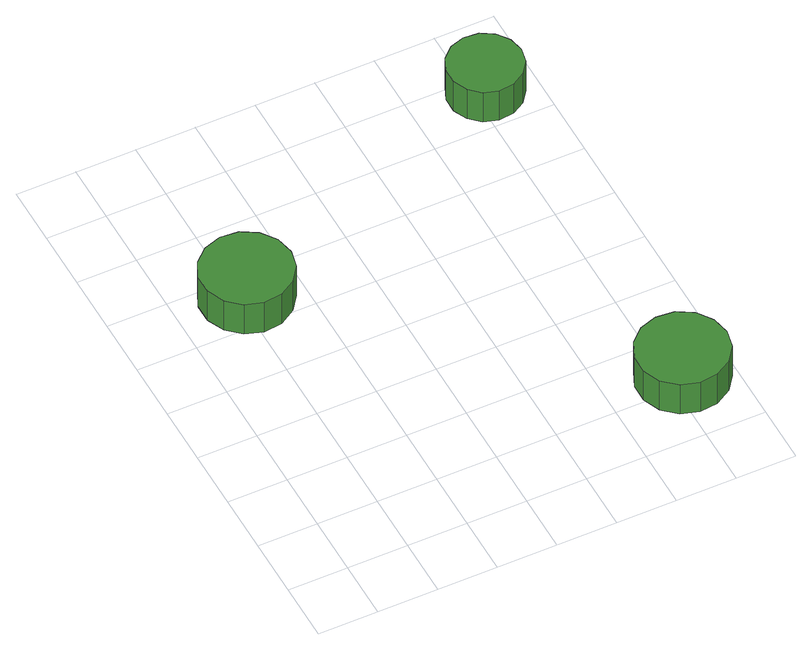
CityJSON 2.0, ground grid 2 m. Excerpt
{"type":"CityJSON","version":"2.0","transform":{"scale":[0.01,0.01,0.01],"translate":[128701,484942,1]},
"CityObjects":{
"tree1":{"type":"SolitaryVegetationObject","attributes":{"function":"something"},"geometry":[{"type":"MultiSurface","lod":"1","boundaries":[[[0,1,2,3,4,5,6,7,8,9,10,11,12,13,14]],[[15,16,17,18,19,20,21,22,23,24,25,26,27,28,29]],[[0,29,28,1]],[[1,28,27,2]],[[2,27,26,3]],[[3,26,25,4]],[[4,25,24,5]],[[5,24,23,6]],[[6,23,22,7]],[[7,22,21,8]],[[8,21,20,9]],[[9,20,19,10]],[[10,19,18,11]],[[11,18,17,12]],[[12,17,16,13]],[[13,16,15,14]],[[14,15,29,0]]]}]},
"tree2":{"type":"SolitaryVegetationObject","attributes":{"function":"something"},"geometry":[{"type":"MultiSurface","lod":"1","boundaries":[[[30,31,32,33,34,35,36,37,38,39,40,41,42,43,44]],[[45,46,47,48,49,50,51,52,53,54,55,56,57,58,59]],[[30,59,58,31]],[[31,58,57,32]],[[32,57,56,33]],[[33,56,55,34]],[[34,55,54,35]],[[35,54,53,36]],[[36,53,52,37]],[[37,52,51,38]],[[38,51,50,39]],[[39,50,49,40]],[[40,49,48,41]],[[41,48,47,42]],[[42,47,46,43]],[[43,46,45,44]],[[44,45,59,30]]]}]},
"tree3":{"type":"SolitaryVegetationObject","attributes":{"function":"something"},"geometry":[{"type":"MultiSurface","lod":"1","boundaries":[[[60,61,62,63,64,65,66,67,68,69,70,71,72,73,74]],[[75,76,77,78,79,80,81,82,83,84,85,86,87,88,89]],[[60,89,88,61]],[[61,88,87,62]],[[62,87,86,63]],[[63,86,85,64]],[[64,85,84,65]],[[65,84,83,66]],[[66,83,82,67]],[[67,82,81,68]],[[68,81,80,69]],[[69,80,79,70]],[[70,79,78,71]],[[71,78,77,72]],[[72,77,76,73]],[[73,76,75,74]],[[74,75,89,60]]]}]}
},
"vertices":[
[367,1101,178],[354,1162,178],[317,1212,178],[264,1243,178],[202,1249,178],[143,1230,178],[97,1189,178],[71,1132,178],[71,1070,178],[97,1013,178],[143,972,178],[202,952,178],[264,959,178],[317,990,178],[354,1040,178],[354,1040,49],[317,990,49],[264,959,49],[202,952,49],[143,972,49],[97,1013,49],[71,1070,49],[71,1132,49],[97,1189,49],[143,1230,49],[202,1249,49],[264,1243,49],[317,1212,49],[354,1162,49],[367,1101,49],
[1391,239,159],[1378,299,159],[1342,350,159],[1288,381,159],[1226,387,159],[1167,368,159],[1121,326,159],[1096,270,159],[1096,208,159],[1121,151,159],[1167,109,159],[1226,90,159],[1288,97,159],[1342,128,159],[1378,178,159],[1378,178,30],[1342,128,30],[1288,97,30],[1226,90,30],[1167,109,30],[1121,151,30],[1096,208,30],[1096,270,30],[1121,326,30],[1167,368,30],[1226,387,30],[1288,381,30],[1342,350,30],[1378,299,30],[1391,239,30],
[1350,1518,183],[1339,1568,183],[1309,1609,183],[1266,1634,183],[1215,1639,183],[1167,1624,183],[1130,1590,183],[1109,1544,183],[1109,1493,183],[1130,1447,183],[1167,1413,183],[1215,1397,183],[1266,1403,183],[1309,1428,183],[1339,1469,183],[1339,1469,54],[1309,1428,54],[1266,1403,54],[1215,1397,54],[1167,1413,54],[1130,1447,54],[1109,1493,54],[1109,1544,54],[1130,1590,54],[1167,1624,54],[1215,1639,54],[1266,1634,54],[1309,1609,54],[1339,1568,54],[1350,1518,54]
]}
